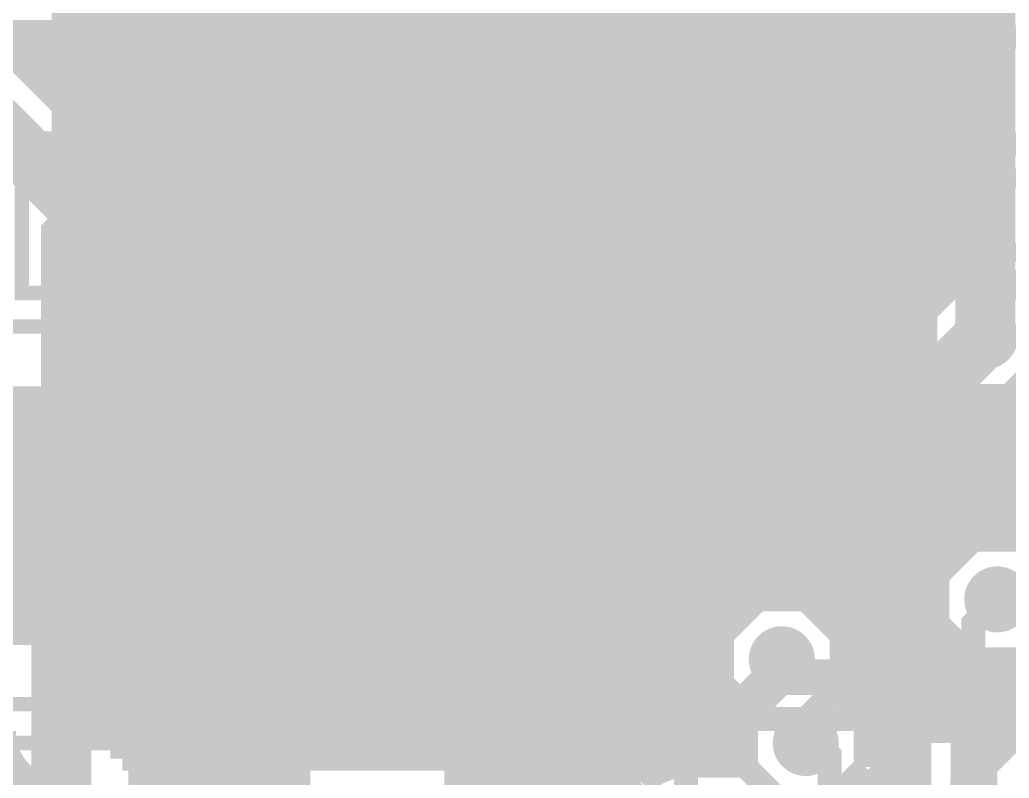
# Model space of a CAD drawing. Extents: x -5 to 208, y -5 to 206.
# Drawn here: x 56.3 to 66.8, y 148.34 to 156.39 of the extents above; entities that cross this region are included whole.
import ezdxf

# ---------------------------------------------------------------- set-up
doc = ezdxf.new("R2010")
doc.units = 0
doc.header["$MEASUREMENT"] = 0
doc.layers.get('0').update_dxf_attribs({"linetype": 'CONTINUOUS'})
for name, color, linetype in [('22-301-0_BOT', 7, 'CONTINUOUS'), ('22-301-0_DRD', 7, 'CONTINUOUS'), ('22-301-0_IN1', 1, 'CONTINUOUS'), ('22-301-0_IN2', 4, 'CONTINUOUS'), ('22-301-0_SMT', 5, 'CONTINUOUS'), ('22-301-0_SPT', 10, 'CONTINUOUS'), ('22-301-0_SST', 14, 'CONTINUOUS'), ('22-301-0_TOP', 9, 'CONTINUOUS'), ('THRUHOLE_TAP', 13, 'CONTINUOUS')]:
    doc.layers.add(name, color=color, linetype=linetype)

# ---------------------------------------------------------------- blocks, each defined once
blk = doc.blocks.new('ROUND_66')
at = {"const_width": 0.35052}
blk.add_lwpolyline([(-0.17526, 0, 1), (0.17526, 0, 1)], format="xyb", close=True, dxfattribs=at)
blk = doc.blocks.new('ROUND_68')
at = {"const_width": 0.35052}
blk.add_lwpolyline([(-0.17526, 0, 1), (0.17526, 0, 1)], format="xyb", close=True, dxfattribs=at)
blk = doc.blocks.new('RECTANGLE_5')
blk.add_solid([(0.4064, 0.4826), (0.4064, -0.4826), (-0.4064, 0.4826), (-0.4064, -0.4826)])
blk = doc.blocks.new('RECTANGLE_15')
blk.add_solid([(1.0795, 1.3716), (1.0795, -1.3716), (-1.0795, 1.3716), (-1.0795, -1.3716)])
blk = doc.blocks.new('RECTANGLE_50')
blk.add_solid([(0.65024, 0.44958), (0.65024, -0.44958), (-0.65024, 0.44958), (-0.65024, -0.44958)])
blk = doc.blocks.new('ROUND_73')
at = {"const_width": 0.10033}
blk.add_lwpolyline([(-0.050164, 0, 1), (0.050164, 0, 1)], format="xyb", close=True, dxfattribs=at)

msp = doc.modelspace()

# ---------------------------------------------------------------- linework, layer by layer
at = {"layer": '22-301-0_BOT'}
for points, const_width in [([(-2.54, 155.956), (49.276, 155.956), (49.53, 156.21), (72.517, 156.21), (73.66, 157.353), (75.692, 157.353)], 0.254), ([(66.294, 155.7528), (56.769, 155.7528)], 0.254), ([(56.769, 155.7528), (56.769, 150.7617)], 0.254), ([(66.294, 155.702), (56.769, 155.702)], 0.254), ([(56.9976, 155.7528), (56.9976, 150.7617)], 0.254), ([(57.2262, 155.7528), (57.2262, 150.7617)], 0.254), ([(57.4548, 155.7528), (57.4548, 150.7617)], 0.254), ([(57.6834, 155.7528), (57.6834, 150.7617)], 0.254), ([(57.912, 155.7528), (57.912, 150.7617)], 0.254), ([(58.1406, 155.7528), (58.1406, 150.7617)], 0.254), ([(58.3692, 155.7528), (58.3692, 150.7617)], 0.254), ([(58.5978, 155.7528), (58.5978, 150.7617)], 0.254), ([(58.8264, 155.7528), (58.8264, 150.7617)], 0.254), ([(59.055, 155.7528), (59.055, 150.7617)], 0.254), ([(59.2836, 155.7528), (59.2836, 150.7617)], 0.254), ([(59.5122, 155.7528), (59.5122, 150.7617)], 0.254), ([(59.7408, 155.7528), (59.7408, 150.7617)], 0.254), ([(59.9694, 155.7528), (59.9694, 150.7617)], 0.254), ([(60.198, 155.7528), (60.198, 150.7617)], 0.254), ([(60.4266, 155.7528), (60.4266, 150.7617)], 0.254), ([(60.6552, 155.7528), (60.6552, 150.7617)], 0.254), ([(60.8838, 155.7528), (60.8838, 150.7617)], 0.254), ([(61.1124, 155.7528), (61.1124, 150.7617)], 0.254), ([(61.341, 155.7528), (61.341, 150.7617)], 0.254), ([(61.5696, 155.7528), (61.5696, 150.7617)], 0.254), ([(61.7982, 155.7528), (61.7982, 150.7617)], 0.254), ([(62.0268, 155.7528), (62.0268, 150.7617)], 0.254), ([(62.2554, 155.7528), (62.2554, 150.7617)], 0.254), ([(62.484, 155.7528), (62.484, 150.7617)], 0.254), ([(62.7126, 155.7528), (62.7126, 150.7617)], 0.254), ([(62.9412, 155.7528), (62.9412, 150.7617)], 0.254), ([(63.1698, 155.7528), (63.1698, 150.7617)], 0.254), ([(63.3984, 155.7528), (63.3984, 150.7998)], 0.254), ([(63.627, 155.7528), (63.627, 151.0284)], 0.254), ([(63.8556, 155.7528), (63.8556, 151.257)], 0.254), ([(64.0842, 155.7528), (64.0842, 151.4856)], 0.254), ([(64.3128, 155.7528), (64.3128, 151.7142)], 0.254), ([(64.5414, 155.7528), (64.5414, 151.9428)], 0.254), ([(64.77, 155.7528), (64.77, 152.1714)], 0.254), ([(64.9986, 155.7528), (64.9986, 152.4)], 0.254), ([(65.2272, 155.7528), (65.2272, 152.6286)], 0.254), ([(65.4558, 155.7528), (65.4558, 152.8572)], 0.254), ([(65.6844, 155.7528), (65.6844, 153.0858)], 0.254), ([(65.913, 155.7528), (65.913, 153.3144)], 0.254), ([(66.1416, 155.7528), (66.1416, 153.57856)], 0.254), ([(66.294, 155.7528), (66.294, 153.66492)], 0.254), ([(66.294, 155.4734), (56.769, 155.4734)], 0.254), ([(66.294, 155.2448), (56.769, 155.2448)], 0.254), ([(66.294, 155.0162), (56.769, 155.0162)], 0.254), ([(66.294, 154.7876), (56.769, 154.7876)], 0.254), ([(66.294, 154.559), (56.769, 154.559)], 0.254), ([(66.294, 154.3304), (56.769, 154.3304)], 0.254), ([(66.294, 154.1018), (56.769, 154.1018)], 0.254), ([(66.294, 153.8732), (56.769, 153.8732)], 0.254), ([(66.24574, 153.6446), (56.769, 153.6446)], 0.254), ([(65.98412, 153.416), (56.769, 153.416)], 0.254), ([(65.94348, 153.34742), (63.35776, 150.7617)], 0.254), ([(66.548, 153.035), (63.627, 150.114), (0.635, 150.114)], 0.635), ([(65.78346, 153.1874), (56.769, 153.1874)], 0.254), ([(65.55486, 152.9588), (56.769, 152.9588)], 0.254), ([(65.32626, 152.7302), (56.769, 152.7302)], 0.254), ([(65.09766, 152.5016), (56.769, 152.5016)], 0.254), ([(64.86906, 152.273), (56.769, 152.273)], 0.254), ([(64.64046, 152.0444), (56.769, 152.0444)], 0.254), ([(64.41186, 151.8158), (56.769, 151.8158)], 0.254), ([(64.18326, 151.5872), (56.769, 151.5872)], 0.254), ([(63.95466, 151.3586), (56.769, 151.3586)], 0.254), ([(63.72606, 151.13), (56.769, 151.13)], 0.254), ([(63.49746, 150.9014), (56.769, 150.9014)], 0.254), ([(63.35776, 150.7617), (56.769, 150.7617)], 0.254), ([(66.675, 150.241), (66.421, 149.987), (66.421, 147.447), (66.675, 147.193), (66.675, 145.415), (65.659, 144.399), (65.659, 133.35), (67.31, 131.699)], 0.254), ([(63.246, 135.255), (63.373, 135.382), (63.373, 148.59), (64.389, 149.606)], 0.254), ([(64.643, 148.717), (64.77, 148.717), (64.897, 148.59), (64.897, 146.431), (64.516, 146.05), (64.516, 132.334), (65.024, 131.826)], 0.254), ([(56.30418, 148.4122), (14.17066, 148.4122)], 0.254), ([(56.3372, 148.37918), (56.3372, 107.0737)], 0.254), ([(56.5658, 148.24202), (56.5658, 107.0737)], 0.254)]:
    msp.add_lwpolyline(points, dxfattribs=dict(at, const_width=const_width))
at = {"layer": '22-301-0_BOT', "const_width": 0.254}
for points in [[(66.294, 153.66492, 0.1795201), (65.94461, 153.34683)], [(56.134, 148.844, 0.4142136), (56.769, 148.209)]]:
    msp.add_lwpolyline(points, format="xyb", dxfattribs=at)
at = {"layer": '22-301-0_DRD', "const_width": 0.254}
for points in [[(59.436, 154.94), (59.055, 154.559)], [(59.944, 154.94), (59.436, 154.94)], [(60.325, 154.559), (59.944, 154.94)], [(64.5414, 154.686), (64.1604, 154.305)], [(64.5414, 154.686), (64.1604, 154.305)], [(65.0494, 154.686), (64.5414, 154.686)], [(65.0494, 154.686), (64.5414, 154.686)], [(65.4304, 154.305), (65.0494, 154.686)], [(65.4304, 154.305), (65.0494, 154.686)], [(59.055, 154.559), (59.055, 154.051)], [(60.325, 154.051), (60.325, 154.559)], [(64.1604, 154.305), (64.1604, 153.797)], [(64.1604, 154.305), (64.1604, 153.797)], [(65.4304, 153.797), (65.4304, 154.305)], [(65.4304, 153.797), (65.4304, 154.305)], [(59.055, 154.051), (59.436, 153.67)], [(59.944, 153.67), (60.325, 154.051)], [(64.1604, 153.797), (64.5414, 153.416)], [(64.1604, 153.797), (64.5414, 153.416)], [(65.0494, 153.416), (65.4304, 153.797)], [(65.0494, 153.416), (65.4304, 153.797)], [(59.436, 153.67), (59.944, 153.67)], [(66.294, 153.67), (65.913, 153.289)], [(66.802, 153.67), (66.294, 153.67)], [(67.183, 153.289), (66.802, 153.67)], [(64.5414, 153.416), (65.0494, 153.416)], [(64.5414, 153.416), (65.0494, 153.416)], [(65.913, 153.289), (65.913, 152.781)], [(65.913, 152.781), (66.294, 152.4)], [(66.802, 152.4), (67.183, 152.781)], [(66.294, 152.4), (66.802, 152.4)], [(62.865, 151.765), (62.484, 151.384)], [(62.865, 151.765), (62.484, 151.384)], [(63.373, 151.765), (62.865, 151.765)], [(63.373, 151.765), (62.865, 151.765)], [(63.754, 151.384), (63.373, 151.765)], [(63.754, 151.384), (63.373, 151.765)], [(62.484, 151.384), (62.484, 150.876)], [(62.484, 151.384), (62.484, 150.876)], [(63.754, 150.876), (63.754, 151.384)], [(63.754, 150.876), (63.754, 151.384)], [(62.484, 150.876), (62.865, 150.495)], [(62.484, 150.876), (62.865, 150.495)], [(63.373, 150.495), (63.754, 150.876)], [(63.373, 150.495), (63.754, 150.876)], [(66.421, 150.876), (66.04, 150.495)], [(66.929, 150.876), (66.421, 150.876)], [(62.865, 150.495), (63.373, 150.495)], [(62.865, 150.495), (63.373, 150.495)], [(66.04, 150.495), (66.04, 149.987)], [(64.135, 150.241), (63.754, 149.86)], [(64.643, 150.241), (64.135, 150.241)], [(65.024, 149.86), (64.643, 150.241)], [(66.04, 149.987), (66.421, 149.606)], [(63.754, 149.86), (63.754, 149.352)], [(65.024, 149.352), (65.024, 149.86)], [(66.421, 149.606), (66.929, 149.606)], [(63.754, 149.352), (64.135, 148.971)], [(64.389, 149.352), (64.008, 148.971)], [(64.897, 149.352), (64.389, 149.352)], [(64.643, 148.971), (65.024, 149.352)], [(65.278, 148.971), (64.897, 149.352)], [(64.008, 148.971), (64.008, 148.463)], [(64.135, 148.971), (64.643, 148.971)], [(65.278, 148.463), (65.278, 148.971)], [(66.929, 148.844), (66.548, 148.463)], [(64.008, 148.463), (64.389, 148.082)], [(64.897, 148.082), (65.278, 148.463)], [(66.548, 148.463), (66.548, 147.955)]]:
    msp.add_lwpolyline(points, dxfattribs=at)
at = {"layer": '22-301-0_IN1', "const_width": 0.254}
for points in [[(56.9976, 203.835), (56.9976, 148.844)], [(57.2262, 203.835), (57.2262, 148.844)], [(57.4548, 203.835), (57.4548, 148.844)], [(57.6834, 203.835), (57.6834, 148.844)], [(57.912, 203.835), (57.912, 148.844)], [(58.1406, 203.835), (58.1406, 148.844)], [(58.3692, 203.835), (58.3692, 148.844)], [(58.5978, 203.835), (58.5978, 148.844)], [(58.8264, 203.835), (58.8264, 148.844)], [(59.055, 203.835), (59.055, 148.844)], [(59.2836, 203.835), (59.2836, 148.844)], [(59.5122, 203.835), (59.5122, 148.844)], [(59.7408, 203.835), (59.7408, 148.844)], [(59.9694, 203.835), (59.9694, 148.844)], [(60.198, 203.835), (60.198, 148.844)], [(60.4266, 203.835), (60.4266, 148.844)], [(60.6552, 203.835), (60.6552, 148.844)], [(60.8838, 203.835), (60.8838, 148.844)], [(61.1124, 203.835), (61.1124, 148.844)], [(61.341, 203.835), (61.341, 148.844)], [(61.5696, 203.835), (61.5696, 148.844)], [(61.7982, 203.835), (61.7982, 148.844)], [(62.0268, 203.835), (62.0268, 148.844)], [(62.2554, 203.835), (62.2554, 148.844)], [(62.484, 203.835), (62.484, 148.844)], [(62.7126, 203.835), (62.7126, 148.844)], [(62.9412, 203.835), (62.9412, 148.844)], [(63.1698, 203.835), (63.1698, 148.844)], [(64.77, 203.835), (64.77, 150.16988)], [(64.9986, 203.835), (64.9986, 149.90572)], [(65.2272, 203.835), (65.2272, 149.06498)], [(65.4558, 203.835), (65.4558, 148.844)], [(65.6844, 203.835), (65.6844, 148.844)], [(65.913, 203.835), (65.913, 153.2763)], [(66.1416, 203.835), (66.1416, 153.57856)], [(66.294, 203.835), (66.294, 153.66492)], [(63.3984, 171.78274), (63.3984, 148.844)], [(64.5414, 171.66336), (64.5414, 150.26894)], [(63.627, 171.52112), (63.627, 148.844)], [(64.3128, 171.47794), (64.3128, 150.28164)], [(63.8556, 171.42206), (63.8556, 150.02764)], [(64.0842, 171.40936), (64.0842, 150.21306)], [(56.769, 166.751), (56.769, 148.844)], [(66.294, 156.3878), (56.769, 156.3878)], [(66.294, 156.1592), (56.769, 156.1592)], [(66.294, 155.9306), (56.769, 155.9306)], [(66.294, 155.702), (56.769, 155.702)], [(66.294, 155.4734), (56.769, 155.4734)], [(66.294, 155.2448), (56.769, 155.2448)], [(66.294, 155.0162), (56.769, 155.0162)], [(66.294, 154.7876), (56.769, 154.7876)], [(66.294, 154.559), (56.769, 154.559)], [(66.294, 154.3304), (56.769, 154.3304)], [(66.294, 154.1018), (56.769, 154.1018)], [(66.294, 153.8732), (56.769, 153.8732)], [(66.24574, 153.6446), (56.769, 153.6446)], [(65.98412, 153.416), (56.769, 153.416)], [(65.88506, 153.1874), (56.769, 153.1874)], [(65.87236, 152.9588), (56.769, 152.9588)], [(65.913, 152.79116), (65.913, 148.844)], [(65.94094, 152.7302), (56.769, 152.7302)], [(66.12636, 152.5016), (56.769, 152.5016)], [(66.1416, 152.4889), (66.1416, 150.66264)], [(66.294, 152.40508), (66.294, 150.80488)], [(66.294, 152.273), (56.769, 152.273)], [(66.294, 152.0444), (56.769, 152.0444)], [(66.294, 151.8158), (56.769, 151.8158)], [(66.294, 151.5872), (56.769, 151.5872)], [(66.294, 151.3586), (56.769, 151.3586)], [(66.294, 151.13), (56.769, 151.13)], [(66.294, 150.9014), (56.769, 150.9014)], [(66.14922, 150.6728), (56.769, 150.6728)], [(66.02476, 150.4442), (56.769, 150.4442)], [(64.08674, 150.2156), (56.769, 150.2156)], [(65.99428, 150.2156), (64.68872, 150.2156)], [(63.82512, 149.987), (56.769, 149.987)], [(66.04508, 149.987), (64.95288, 149.987)], [(66.1416, 149.81936), (66.1416, 148.844)], [(63.72606, 149.7584), (56.769, 149.7584)], [(66.19494, 149.7584), (65.05194, 149.7584)], [(66.294, 149.67712), (66.294, 148.844)], [(63.71336, 149.5298), (56.769, 149.5298)], [(66.294, 149.5298), (65.06464, 149.5298)], [(63.78194, 149.3012), (56.769, 149.3012)], [(66.294, 149.3012), (64.99606, 149.3012)], [(63.8556, 149.18436), (63.8556, 148.844)], [(63.96736, 149.0726), (56.769, 149.0726)], [(66.294, 149.0726), (65.22212, 149.0726)], [(63.97498, 148.844), (56.769, 148.844)], [(66.294, 148.844), (65.31102, 148.844)]]:
    msp.add_lwpolyline(points, dxfattribs=at)
for points in [[(66.294, 153.66492, 0.3059202), (65.86982, 153.035)], [(65.86728, 153.035, 0.3059201), (66.294, 152.40508)], [(66.294, 150.80488, 0.2491151), (65.99447, 150.241)], [(64.389, 150.28672, 0.4142136), (63.70828, 149.606)], [(65.06972, 149.606, 0.4142136), (64.389, 150.28672)], [(65.99428, 150.241, 0.2491147), (66.29389, 149.67696)], [(63.70828, 149.606, 0.262078), (64.03579, 149.02409)], [(64.99606, 149.29866, 0.1177031), (65.06943, 149.606)], [(65.31102, 148.844, 0.2124588), (64.99583, 149.29828)], [(64.03594, 149.02434, 0.0703118), (63.97454, 148.84408)]]:
    msp.add_lwpolyline(points, format="xyb", dxfattribs=at)
at = {"layer": '22-301-0_IN2', "const_width": 0.254}
for points in [[(56.9976, 178.8668), (56.9976, 155.5242)], [(57.2262, 178.8668), (57.2262, 155.5242)], [(57.4548, 178.8668), (57.4548, 155.5242)], [(57.6834, 178.8668), (57.6834, 155.5242)], [(57.912, 178.8668), (57.912, 155.5242)], [(58.1406, 178.8668), (58.1406, 155.5242)], [(58.3692, 178.8668), (58.3692, 155.5242)], [(58.5978, 178.8668), (58.5978, 155.5242)], [(58.8264, 178.8668), (58.8264, 155.5242)], [(59.055, 178.8668), (59.055, 155.5242)], [(59.2836, 178.8668), (59.2836, 155.5242)], [(59.5122, 178.8668), (59.5122, 155.5242)], [(59.7408, 178.8668), (59.7408, 155.5242)], [(59.9694, 178.8668), (59.9694, 155.5242)], [(60.198, 178.8668), (60.198, 155.5242)], [(60.4266, 178.8668), (60.4266, 155.5242)], [(60.6552, 178.8668), (60.6552, 155.5242)], [(60.8838, 178.8668), (60.8838, 155.5242)], [(61.1124, 178.8668), (61.1124, 155.5242)], [(61.341, 178.8668), (61.341, 155.5242)], [(61.5696, 178.8668), (61.5696, 155.5242)], [(61.7982, 178.8668), (61.7982, 155.5242)], [(62.0268, 178.8668), (62.0268, 155.5242)], [(62.2554, 178.8668), (62.2554, 155.5242)], [(62.484, 178.8668), (62.484, 155.5242)], [(62.7126, 178.8668), (62.7126, 155.5242)], [(62.9412, 178.8668), (62.9412, 155.5242)], [(63.1698, 178.8668), (63.1698, 155.5242)], [(64.77, 178.8668), (64.77, 155.5242)], [(64.9986, 178.8668), (64.9986, 155.5242)], [(65.2272, 178.8668), (65.2272, 155.5242)], [(65.4558, 178.8668), (65.4558, 155.5242)], [(65.6844, 178.8668), (65.6844, 155.5242)], [(65.913, 178.8668), (65.913, 155.5242)], [(66.1416, 178.8668), (66.1416, 155.5242)], [(66.294, 178.8668), (66.294, 155.5242)], [(63.3984, 171.78274), (63.3984, 155.5242)], [(64.5414, 171.66336), (64.5414, 155.5242)], [(63.627, 171.52112), (63.627, 155.5242)], [(64.3128, 171.47794), (64.3128, 155.5242)], [(63.8556, 171.42206), (63.8556, 155.5242)], [(64.0842, 171.40936), (64.0842, 155.5242)], [(56.769, 166.751), (56.769, 155.5242)], [(66.294, 156.3878), (56.769, 156.3878)], [(66.294, 156.1592), (56.769, 156.1592)], [(66.294, 155.9306), (56.769, 155.9306)], [(66.294, 155.702), (56.769, 155.702)], [(66.294, 155.5242), (56.769, 155.5242)], [(33.147, 155.067), (67.183, 155.067), (69.469, 152.781), (73.533, 152.781), (73.914, 153.162), (74.041, 153.162)], [(66.294, 154.6098), (56.769, 154.6098)], [(56.769, 154.6098), (56.769, 148.844)], [(66.294, 154.559), (56.769, 154.559)], [(56.9976, 154.6098), (56.9976, 148.844)], [(57.2262, 154.6098), (57.2262, 148.844)], [(57.4548, 154.6098), (57.4548, 148.844)], [(57.6834, 154.6098), (57.6834, 148.844)], [(57.912, 154.6098), (57.912, 148.844)], [(58.1406, 154.6098), (58.1406, 148.844)], [(58.3692, 154.6098), (58.3692, 148.844)], [(58.5978, 154.6098), (58.5978, 148.844)], [(58.8264, 154.6098), (58.8264, 148.844)], [(59.055, 154.6098), (59.055, 148.844)], [(59.2836, 154.6098), (59.2836, 148.844)], [(59.5122, 154.6098), (59.5122, 148.844)], [(59.7408, 154.6098), (59.7408, 148.844)], [(59.9694, 154.6098), (59.9694, 148.844)], [(60.198, 154.6098), (60.198, 148.844)], [(60.4266, 154.6098), (60.4266, 148.844)], [(60.6552, 154.6098), (60.6552, 148.844)], [(60.8838, 154.6098), (60.8838, 148.844)], [(61.1124, 154.6098), (61.1124, 148.844)], [(61.341, 154.6098), (61.341, 148.844)], [(61.5696, 154.6098), (61.5696, 148.844)], [(61.7982, 154.6098), (61.7982, 148.844)], [(62.0268, 154.6098), (62.0268, 148.844)], [(62.2554, 154.6098), (62.2554, 148.844)], [(62.484, 154.6098), (62.484, 148.844)], [(62.7126, 154.6098), (62.7126, 148.844)], [(62.9412, 154.6098), (62.9412, 148.844)], [(63.1698, 154.6098), (63.1698, 148.844)], [(63.3984, 154.6098), (63.3984, 148.844)], [(63.627, 154.6098), (63.627, 148.844)], [(63.8556, 154.6098), (63.8556, 150.02764)], [(64.0842, 154.6098), (64.0842, 150.21306)], [(64.3128, 154.6098), (64.3128, 150.28164)], [(64.5414, 154.6098), (64.5414, 150.26894)], [(64.77, 154.6098), (64.77, 150.16988)], [(64.9986, 154.6098), (64.9986, 149.9362)], [(65.2272, 154.6098), (65.2272, 149.9362)], [(65.4558, 154.6098), (65.4558, 149.9362)], [(65.6844, 154.6098), (65.6844, 149.9362)], [(65.913, 154.6098), (65.913, 153.2763)], [(66.1416, 154.6098), (66.1416, 153.57856)], [(66.294, 154.6098), (66.294, 153.66492)], [(66.294, 154.3304), (56.769, 154.3304)], [(66.294, 154.1018), (56.769, 154.1018)], [(66.294, 153.8732), (56.769, 153.8732)], [(66.24574, 153.6446), (56.769, 153.6446)], [(65.98412, 153.416), (56.769, 153.416)], [(65.88506, 153.1874), (56.769, 153.1874)], [(65.87236, 152.9588), (56.769, 152.9588)], [(65.913, 152.79116), (65.913, 149.9362)], [(65.94094, 152.7302), (56.769, 152.7302)], [(66.12636, 152.5016), (56.769, 152.5016)], [(66.1416, 152.4889), (66.1416, 150.66264)], [(66.294, 152.40508), (66.294, 150.80488)], [(66.294, 152.273), (56.769, 152.273)], [(66.294, 152.0444), (56.769, 152.0444)], [(110.617, 152.019), (110.363, 151.765), (98.679, 151.765), (96.901, 149.987), (92.837, 149.987), (92.583, 150.241), (66.675, 150.241)], [(66.294, 151.8158), (56.769, 151.8158)], [(66.294, 151.5872), (56.769, 151.5872)], [(66.294, 151.3586), (56.769, 151.3586)], [(66.294, 151.13), (56.769, 151.13)], [(66.294, 150.9014), (56.769, 150.9014)], [(66.14922, 150.6728), (56.769, 150.6728)], [(66.02476, 150.4442), (56.769, 150.4442)], [(118.237, 149.733), (117.729, 150.241), (98.425, 150.241), (96.901, 148.717), (91.313, 148.717), (91.059, 148.971), (64.897, 148.971), (64.643, 148.717)], [(64.08674, 150.2156), (56.769, 150.2156)], [(65.99428, 150.2156), (64.68872, 150.2156)], [(63.82512, 149.987), (56.769, 149.987)], [(66.04508, 149.987), (64.95288, 149.987)], [(66.06794, 149.9362), (64.98336, 149.9362)], [(63.72606, 149.7584), (56.769, 149.7584)], [(64.389, 149.606), (64.516, 149.479), (92.075, 149.479)], [(63.71336, 149.5298), (56.769, 149.5298)], [(63.78194, 149.3012), (56.769, 149.3012)], [(63.8556, 149.18436), (63.8556, 148.844)], [(63.96736, 149.0726), (56.769, 149.0726)], [(63.97498, 148.844), (56.769, 148.844)]]:
    msp.add_lwpolyline(points, dxfattribs=at)
for points in [[(66.294, 153.66492, 0.3059202), (65.86982, 153.035)], [(65.86728, 153.035, 0.3059201), (66.294, 152.40508)], [(66.294, 150.80488, 0.2491151), (65.99447, 150.241)], [(64.389, 150.28672, 0.4142136), (63.70828, 149.606)], [(64.98336, 149.9362, 0.2723761), (64.389, 150.28672)], [(65.99428, 150.241, 0.1168577), (66.06665, 149.93555)], [(63.70828, 149.606, 0.262078), (64.03579, 149.02409)], [(64.03594, 149.02434, 0.0703118), (63.97454, 148.84408)]]:
    msp.add_lwpolyline(points, format="xyb", dxfattribs=at)
at = {"layer": '22-301-0_SST'}
for points, const_width in [([(60.452, 158.877), (60.452, 156.083), (55.118, 156.083), (55.118, 158.877), (60.452, 158.877)], 0.1524), ([(69.596, 154.7114), (65.786, 154.7114), (65.786, 157.734), (70.1294, 157.734), (70.1294, 155.2448), (69.596, 154.7114)], 0.20066), ([(61.79312, 156.19984), (61.62294, 156.25826), (61.62294, 156.61386), (61.79312, 156.67482), (62.46876, 156.67482), (62.63894, 156.61386), (62.63894, 156.25826), (62.46876, 156.19984)], 0.1524), ([(61.96076, 155.36164), (61.96076, 155.83662), (62.63894, 155.59786), (62.63894, 155.48102), (61.62294, 155.48102)], 0.1524), ([(59.2455, 155.1305), (56.3245, 155.1305), (56.3245, 153.4922), (59.2455, 153.4922), (59.2455, 155.1305)], 0.1524), ([(61.62294, 154.82062), (61.79312, 154.93746), (61.96076, 154.99842), (62.30112, 154.99842), (62.46876, 154.93746), (62.63894, 154.82062), (62.63894, 154.70124), (62.46876, 154.58186), (62.30112, 154.52344), (61.96076, 154.52344), (61.79312, 154.58186), (61.62294, 154.70124), (61.62294, 154.82062)], 0.1524), ([(69.596, 150.9014), (65.786, 150.9014), (65.786, 153.924), (70.1294, 153.924), (70.1294, 151.4348), (69.596, 150.9014)], 0.20066), ([(56.86044, 149.13356), (61.214, 149.13102), (62.8523, 149.13102), (62.8523, 153.12898), (55.7276, 153.1366), (55.2704, 152.6794), (55.2704, 149.479), (55.7022, 149.1234), (56.86044, 149.13356)], 0.1524), ([(58.2422, 149.1742), (58.2422, 153.1112)], 0.1524), ([(61.087, 148.717), (61.087, 145.923), (55.753, 145.923), (55.753, 148.717), (61.087, 148.717)], 0.1524)]:
    msp.add_lwpolyline(points, dxfattribs=dict(at, const_width=const_width))
at = {"layer": '22-301-0_TOP'}
for points, const_width in [([(37.465, 191.42456), (37.465, 190.246), (40.259, 187.452), (50.292, 187.452), (50.927, 186.817), (50.927, 178.689), (53.467, 176.149), (53.467, 157.861), (57.023, 154.305), (57.0738, 154.305)], 0.635), ([(65.3288, 163.195), (65.3288, 162.179), (66.04, 162.179), (66.548, 161.671), (66.548, 153.035)], 0.635), ([(65.9003, 159.766), (65.9003, 153.24074)], 0.254), ([(56.9468, 158.4833), (56.9468, 156.2481)], 0.254), ([(57.0484, 158.4833), (57.0484, 155.194)], 0.254), ([(57.277, 158.4833), (57.277, 155.1178)], 0.254), ([(57.5056, 158.4833), (57.5056, 155.1178)], 0.254), ([(57.7342, 158.4833), (57.7342, 155.1178)], 0.254), ([(57.9628, 158.4833), (57.9628, 155.1178)], 0.254), ([(58.1914, 158.4833), (58.1914, 155.1178)], 0.254), ([(58.42, 158.4833), (58.42, 155.1178)], 0.254), ([(58.6232, 158.4833), (58.6232, 156.2481)], 0.254), ([(64.7954, 155.575), (60.96, 155.575), (59.4614, 157.0736), (59.4614, 157.48)], 0.635), ([(65.77584, 157.62478), (65.77584, 156.35478)], 0.254), ([(58.6232, 156.4894), (56.9468, 156.4894)], 0.254), ([(65.9003, 156.4894), (65.77584, 156.4894)], 0.254), ([(65.77584, 156.35478), (65.77584, 156.06522)], 0.254), ([(59.35726, 156.2608), (55.9816, 156.2608)], 0.254), ([(56.9468, 156.2481), (55.9943, 156.2481)], 0.254), ([(55.9943, 156.2481), (57.1246, 155.1178)], 0.254), ([(56.3626, 156.2481), (56.3626, 155.8798)], 0.254), ([(56.5912, 156.2481), (56.5912, 155.6512)], 0.254), ([(56.8198, 156.2481), (56.8198, 155.4226)], 0.254), ([(59.36996, 156.2481), (58.6232, 156.2481)], 0.254), ([(58.6486, 156.2481), (58.6486, 155.1178)], 0.254), ([(58.8772, 156.2481), (58.8772, 155.1178)], 0.254), ([(59.1058, 156.2481), (59.1058, 155.1178)], 0.254), ([(59.3344, 156.2481), (59.3344, 154.9527)], 0.254), ([(59.36996, 156.2481), (60.49518, 155.12288)], 0.254), ([(65.9003, 156.2608), (65.77584, 156.2608)], 0.254), ([(59.58586, 156.0322), (56.2102, 156.0322)], 0.254), ([(59.563, 156.05506), (59.563, 154.97302)], 0.254), ([(65.77584, 156.06522), (65.77584, 154.79522)], 0.254), ([(65.9003, 156.0322), (65.77584, 156.0322)], 0.254), ([(59.81446, 155.8036), (56.4388, 155.8036)], 0.254), ([(59.7916, 155.82646), (59.7916, 154.97556)], 0.254), ([(65.9003, 155.8036), (65.77584, 155.8036)], 0.254), ([(60.04306, 155.575), (56.6674, 155.575)], 0.254), ([(60.0202, 155.59786), (60.0202, 154.89936)], 0.254), ([(65.9003, 155.575), (65.77584, 155.575)], 0.254), ([(60.2488, 155.36926), (60.2488, 154.69108)], 0.254), ([(60.27166, 155.3464), (56.896, 155.3464)], 0.254), ([(65.9003, 155.3464), (65.77584, 155.3464)], 0.254), ([(60.50026, 155.1178), (57.1246, 155.1178)], 0.254), ([(57.7596, 155.1178), (57.1246, 155.1178)], 0.254), ([(59.2328, 155.1178), (57.8104, 155.1178)], 0.254), ([(59.2328, 155.1178), (59.2328, 154.9527)], 0.254), ([(60.4774, 155.14066), (60.4774, 152.8318)], 0.254), ([(65.9003, 155.1178), (65.77584, 155.1178)], 0.254), ([(59.48172, 154.9527), (59.2328, 154.9527)], 0.254), ([(60.706, 154.9781), (60.706, 152.8318)], 0.254), ([(63.81496, 154.8892), (60.03798, 154.8892)], 0.254), ([(60.9346, 154.9273), (60.9346, 152.8318)], 0.254), ([(63.81496, 154.9273), (60.96, 154.9273)], 0.254), ([(61.1632, 154.9273), (61.1632, 152.8318)], 0.254), ([(61.3918, 154.9273), (61.3918, 152.8318)], 0.254), ([(61.6204, 154.9273), (61.6204, 152.8318)], 0.254), ([(61.849, 154.9273), (61.849, 152.8318)], 0.254), ([(62.0776, 154.9273), (62.0776, 152.8318)], 0.254), ([(62.3062, 154.9273), (62.3062, 152.8318)], 0.254), ([(62.5348, 154.9273), (62.5348, 152.8318)], 0.254), ([(62.7634, 154.9273), (62.7634, 151.7777)], 0.254), ([(62.992, 154.9273), (62.992, 151.79802)], 0.254), ([(63.2206, 154.9273), (63.2206, 151.80056)], 0.254), ([(63.4492, 154.9273), (63.4492, 151.72436)], 0.254), ([(63.6778, 154.9273), (63.6778, 151.51608)], 0.254), ([(63.81496, 154.9273), (63.81496, 154.79522)], 0.254), ([(65.9003, 154.8892), (65.77584, 154.8892)], 0.254), ([(65.77584, 154.79522), (63.81496, 154.79522)], 0.254), ([(63.9064, 154.79522), (63.9064, 153.81478)], 0.254), ([(64.135, 154.79522), (64.135, 154.21102)], 0.254), ([(64.3636, 154.79522), (64.3636, 154.57678)], 0.254), ([(64.5922, 154.79522), (64.5922, 154.6987)], 0.254), ([(64.8208, 154.79522), (64.8208, 154.72918)], 0.254), ([(65.0494, 154.79522), (65.0494, 154.68092)], 0.254), ([(65.278, 154.79522), (65.278, 154.52852)], 0.254), ([(65.5066, 154.79522), (65.5066, 153.81478)], 0.254), ([(65.7352, 154.79522), (65.7352, 153.81478)], 0.254), ([(64.49314, 154.6606), (60.26912, 154.6606)], 0.254), ([(65.9003, 154.6606), (65.09512, 154.6606)], 0.254), ([(57.0738, 154.305), (56.8452, 154.0764), (56.8452, 151.13)], 0.635), ([(58.4962, 154.305), (59.69, 154.305)], 0.635), ([(64.23152, 154.432), (60.35802, 154.432)], 0.254), ([(65.9003, 154.432), (65.35928, 154.432)], 0.254), ([(64.7954, 153.035), (64.7954, 154.051)], 0.635), ([(64.7954, 154.051), (64.7954, 153.035)], 0.635), ([(64.13246, 154.2034), (60.36056, 154.2034)], 0.254), ([(65.9003, 154.2034), (65.45834, 154.2034)], 0.254), ([(60.2488, 153.91638), (60.2488, 152.8318)], 0.254), ([(64.11976, 153.9748), (60.28436, 153.9748)], 0.254), ([(65.9003, 153.9748), (65.47104, 153.9748)], 0.254), ([(63.81496, 153.81478), (63.81496, 152.54478)], 0.254), ([(64.1477, 153.81478), (63.81496, 153.81478)], 0.254), ([(64.135, 153.88844), (64.135, 153.81478)], 0.254), ([(64.1477, 153.84272), (64.1477, 153.81478)], 0.254), ([(64.1477, 153.84272), (64.1477, 153.81478)], 0.254), ([(65.4431, 153.84272), (65.4431, 153.81478)], 0.254), ([(65.4431, 153.84272), (65.4431, 153.81478)], 0.254), ([(65.77584, 153.81478), (65.4431, 153.81478)], 0.254), ([(65.77584, 153.81478), (65.77584, 152.54478)], 0.254), ([(60.0202, 153.71064), (60.0202, 152.8318)], 0.254), ([(63.81496, 153.7462), (60.07608, 153.7462)], 0.254), ([(65.9003, 153.7462), (65.77584, 153.7462)], 0.254), ([(59.2328, 153.6573), (59.2328, 153.4922)], 0.254), ([(59.48172, 153.6573), (59.2328, 153.6573)], 0.254), ([(59.3344, 153.6573), (59.3344, 148.5519)], 0.254), ([(59.563, 153.63698), (59.563, 148.5519)], 0.254), ([(59.7916, 153.6319), (59.7916, 148.5519)], 0.254), ([(57.4929, 153.4922), (57.4929, 152.8318)], 0.254), ([(57.7596, 153.4922), (57.4929, 153.4922)], 0.254), ([(57.5056, 153.4922), (57.5056, 152.8318)], 0.254), ([(57.7342, 153.4922), (57.7342, 152.8318)], 0.254), ([(57.8104, 153.4922), (57.7596, 153.4922)], 0.254), ([(59.2328, 153.4922), (57.8104, 153.4922)], 0.254), ([(57.9628, 153.4922), (57.9628, 152.8318)], 0.254), ([(58.1914, 153.4922), (58.1914, 152.8318)], 0.254), ([(58.42, 153.4922), (58.42, 146.5072)], 0.254), ([(58.6486, 153.4922), (58.6486, 146.5072)], 0.254), ([(58.8772, 153.4922), (58.8772, 146.5072)], 0.254), ([(59.1058, 153.4922), (59.1058, 146.5072)], 0.254), ([(63.81496, 153.5176), (59.2328, 153.5176)], 0.254), ([(65.9003, 153.5176), (65.77584, 153.5176)], 0.254), ([(63.81496, 153.289), (57.4929, 153.289)], 0.254), ([(65.9003, 153.289), (65.77584, 153.289)], 0.254), ([(63.81496, 153.0604), (57.4929, 153.0604)], 0.254), ([(65.86728, 153.0604), (65.77584, 153.0604)], 0.254), ([(63.81496, 152.8318), (57.4929, 152.8318)], 0.254), ([(58.2549, 152.8318), (57.4929, 152.8318)], 0.254), ([(58.2549, 152.8318), (58.2549, 149.4282)], 0.254), ([(62.6745, 152.8318), (59.8551, 152.8318), (59.8551, 149.4282)], 0.254), ([(62.6745, 152.8318), (62.6745, 151.7777)], 0.254), ([(65.89776, 152.8318), (65.77584, 152.8318)], 0.254), ([(65.9638, 152.68702), (65.9638, 150.8506)], 0.254), ([(59.8551, 152.6032), (58.2549, 152.6032)], 0.254), ([(63.81496, 152.6032), (62.6745, 152.6032)], 0.254), ([(63.81496, 152.54478), (63.81496, 152.25522)], 0.254), ([(66.02222, 152.6032), (65.77584, 152.6032)], 0.254), ([(65.77584, 152.54478), (65.77584, 152.25522)], 0.254), ([(66.1924, 152.45588), (66.1924, 150.71852)], 0.254), ([(66.8782, 152.44064), (66.8782, 150.8887)], 0.254), ([(59.8551, 152.3746), (58.2549, 152.3746)], 0.254), ([(63.81496, 152.3746), (62.6745, 152.3746)], 0.254), ([(66.38544, 152.3746), (65.77584, 152.3746)], 0.254), ([(66.421, 152.36698), (66.421, 150.87092)], 0.254), ([(66.6496, 152.3619), (66.6496, 150.91918)], 0.254), ([(68.2879, 152.3746), (66.70802, 152.3746)], 0.254), ([(63.81496, 152.25522), (63.81496, 150.98522)], 0.254), ([(65.77584, 152.25522), (65.77584, 151.0411)], 0.254), ([(59.8551, 152.146), (58.2549, 152.146)], 0.254), ([(63.81496, 152.146), (62.6745, 152.146)], 0.254), ([(68.29298, 152.146), (65.77584, 152.146)], 0.254), ([(59.8551, 151.9174), (58.2549, 151.9174)], 0.254), ([(64.7954, 151.765), (64.7954, 151.003), (65.0494, 150.749), (65.151, 150.749), (65.659, 150.241), (65.659, 148.336), (65.151, 147.828), (63.373, 147.828), (62.992, 147.447), (62.992, 147.32), (60.0964, 147.32)], 0.635), ([(63.81496, 151.9174), (62.6745, 151.9174)], 0.254), ([(68.38188, 151.9174), (65.77584, 151.9174)], 0.254), ([(62.91072, 151.7777), (62.6745, 151.7777)], 0.254), ([(62.91072, 151.7777), (62.6745, 151.7777)], 0.254), ([(59.8551, 151.6888), (58.2549, 151.6888)], 0.254), ([(63.81496, 151.6888), (63.50508, 151.6888)], 0.254), ([(68.61302, 151.6888), (65.77584, 151.6888)], 0.254), ([(59.8551, 151.4602), (58.2549, 151.4602)], 0.254), ([(63.81496, 151.4602), (63.71336, 151.4602)], 0.254), ([(69.2785, 151.4602), (65.77584, 151.4602)], 0.254), ([(56.8452, 151.13), (56.7436, 151.0284), (56.7436, 147.32)], 0.635), ([(61.2648, 151.13), (63.119, 151.13)], 0.635), ([(63.119, 151.13), (61.2648, 151.13)], 0.635), ([(59.8551, 151.2316), (58.2549, 151.2316)], 0.254), ([(63.81496, 151.2316), (63.78956, 151.2316)], 0.254), ([(69.4817, 151.2316), (65.77584, 151.2316)], 0.254), ([(59.8551, 151.003), (58.2549, 151.003)], 0.254), ([(63.81496, 151.003), (63.78702, 151.003)], 0.254), ([(64.1477, 150.98522), (63.81496, 150.98522)], 0.254), ([(63.9064, 150.98522), (63.9064, 150.08352)], 0.254), ([(64.135, 150.98522), (64.135, 150.23592)], 0.254), ([(65.77584, 151.0411), (66.10858, 150.70582)], 0.254), ([(70.1167, 151.003), (65.8114, 151.003)], 0.254), ([(59.8551, 150.7744), (58.2549, 150.7744)], 0.254), ([(64.18834, 150.7744), (63.69812, 150.7744)], 0.254), ([(66.25336, 150.7744), (66.04, 150.7744)], 0.254), ([(63.6778, 150.74138), (63.6778, 148.4757)], 0.254), ([(66.14668, 150.66772), (66.11721, 150.69921)], 0.254), ([(66.14668, 150.66772), (66.11721, 150.69921)], 0.254), ([(59.8551, 150.5458), (58.2549, 150.5458)], 0.254), ([(63.4492, 150.53564), (63.4492, 148.4757)], 0.254), ([(64.33566, 150.5458), (63.46698, 150.5458)], 0.254), ([(64.34328, 150.53818), (64.58458, 150.29688)], 0.254), ([(62.91072, 150.4823), (62.6745, 150.4823)], 0.254), ([(62.6745, 150.4823), (62.6745, 149.4282)], 0.254), ([(62.91072, 150.4823), (62.6745, 150.4823)], 0.254), ([(62.7634, 150.4823), (62.7634, 148.1328)], 0.254), ([(62.992, 150.46198), (62.992, 148.35124)], 0.254), ([(63.2206, 150.4569), (63.2206, 148.45792)], 0.254), ([(64.3636, 150.51786), (64.3636, 150.28418)], 0.254), ([(59.8551, 150.3172), (58.2549, 150.3172)], 0.254), ([(64.56426, 150.3172), (62.6745, 150.3172)], 0.254), ([(64.5922, 150.28926), (64.5922, 150.2537)], 0.254), ([(64.85128, 150.13178), (65.0113, 149.97176)], 0.254), ([(59.8551, 150.0886), (58.2549, 150.0886)], 0.254), ([(63.90894, 150.0886), (62.6745, 150.0886)], 0.254), ([(64.89446, 150.0886), (64.86652, 150.0886)], 0.254), ([(65.0113, 149.97176), (65.0113, 149.88032)], 0.254), ([(59.8551, 149.86), (58.2549, 149.86)], 0.254), ([(63.75908, 149.86), (62.6745, 149.86)], 0.254), ([(59.8551, 149.6314), (58.2549, 149.6314)], 0.254), ([(63.70828, 149.6314), (62.6745, 149.6314)], 0.254), ([(66.3067, 149.6695), (66.3067, 148.336)], 0.254), ([(66.37274, 149.6314), (66.3067, 149.6314)], 0.254), ([(66.421, 149.61108), (66.421, 146.12112)], 0.254), ([(66.8782, 149.59076), (66.8782, 148.81606)], 0.254), ([(66.6496, 149.56028), (66.6496, 148.63064)], 0.254), ([(57.3913, 149.4282), (57.3913, 148.5519)], 0.254), ([(58.2549, 149.4282), (57.3913, 149.4282)], 0.254), ([(63.73876, 149.4028), (57.3913, 149.4028)], 0.254), ([(57.5056, 149.4282), (57.5056, 148.5519)], 0.254), ([(57.7342, 149.4282), (57.7342, 146.5072)], 0.254), ([(57.9628, 149.4282), (57.9628, 146.5072)], 0.254), ([(58.1914, 149.4282), (58.1914, 146.5072)], 0.254), ([(62.6745, 149.4282), (59.8551, 149.4282)], 0.254), ([(60.0202, 149.4282), (60.0202, 148.5519)], 0.254), ([(60.2488, 149.4282), (60.2488, 148.5519)], 0.254), ([(60.4774, 149.4282), (60.4774, 148.5519)], 0.254), ([(60.706, 149.4282), (60.706, 148.5519)], 0.254), ([(60.9346, 149.4282), (60.9346, 147.9677)], 0.254), ([(61.1632, 149.4282), (61.1632, 147.9677)], 0.254), ([(61.3918, 149.4282), (61.3918, 147.9677)], 0.254), ([(61.6204, 149.4282), (61.6204, 147.9677)], 0.254), ([(61.849, 149.4282), (61.849, 147.9677)], 0.254), ([(62.0776, 149.4282), (62.0776, 147.9677)], 0.254), ([(62.3062, 149.4282), (62.3062, 147.9677)], 0.254), ([(62.5348, 149.4282), (62.5348, 147.9677)], 0.254), ([(72.0598, 149.4028), (66.3067, 149.4028)], 0.254), ([(63.86322, 149.1742), (57.3913, 149.1742)], 0.254), ([(72.0598, 149.1742), (66.3067, 149.1742)], 0.254), ([(63.9064, 149.12594), (63.9064, 148.4757)], 0.254), ([(64.00292, 148.9456), (57.3913, 148.9456)], 0.254), ([(72.0598, 148.9456), (66.3067, 148.9456)], 0.254), ([(63.96228, 148.717), (57.3913, 148.717)], 0.254), ([(66.73088, 148.717), (66.3067, 148.717)], 0.254), ([(57.5818, 148.5519), (57.3913, 148.5519)], 0.254), ([(57.5818, 148.5519), (57.5818, 146.5072)], 0.254), ([(60.9346, 148.5519), (59.2582, 148.5519)], 0.254), ([(59.2582, 148.5519), (59.2582, 146.5072)], 0.254), ([(60.9346, 148.5519), (60.9346, 147.9677)], 0.254), ([(59.2582, 148.4884), (57.5818, 148.4884)], 0.254), ([(64.00292, 148.4884), (60.9346, 148.4884)], 0.254), ([(64.008, 148.4757), (63.373, 148.4757)], 0.254), ([(66.56324, 148.4884), (66.3067, 148.4884)], 0.254), ([(59.2582, 148.2598), (57.5818, 148.2598)], 0.254), ([(62.88786, 148.2598), (60.9346, 148.2598)], 0.254), ([(62.90818, 148.27758), (62.59576, 147.9677)], 0.254), ([(66.50482, 148.2598), (66.30162, 148.2598)], 0.254)]:
    msp.add_lwpolyline(points, dxfattribs=dict(at, const_width=const_width))
at = {"layer": '22-301-0_TOP', "const_width": 0.254}
for points in [[(60.5028, 155.1178, 0.1989124), (60.96, 154.92842)], [(59.69, 154.98572, 0.077939), (59.48161, 154.95304)], [(60.37072, 154.305, 0.4142136), (59.69, 154.98572)], [(64.7954, 154.73172, 0.4142136), (64.11468, 154.051)], [(64.7954, 154.73172, 0.4142136), (64.11468, 154.051)], [(65.47612, 154.051, 0.4142136), (64.7954, 154.73172)], [(65.47612, 154.051, 0.4142136), (64.7954, 154.73172)], [(59.69, 153.62428, 0.4142136), (60.37072, 154.305)], [(64.11468, 154.051, 0.0779388), (64.14736, 153.84261)], [(64.11468, 154.051, 0.0779388), (64.14736, 153.84261)], [(65.4431, 153.84272, 0.0779385), (65.47576, 154.051)], [(65.4431, 153.84272, 0.0779385), (65.47576, 154.051)], [(59.48172, 153.6573, 0.0779385), (59.69, 153.62464)], [(65.9003, 153.24074, 0.0770437), (65.86841, 153.035)], [(65.86728, 153.035, 0.4142136), (66.548, 152.35428)], [(66.548, 152.35428, 0.4142136), (67.22872, 153.035)], [(63.119, 151.81072, 0.077939), (62.91061, 151.77804)], [(63.119, 151.81072, 0.077939), (62.91061, 151.77804)], [(63.79972, 151.13, 0.4142136), (63.119, 151.81072)], [(63.79972, 151.13, 0.4142136), (63.119, 151.81072)], [(63.119, 150.44928, 0.4142136), (63.79972, 151.13)], [(63.119, 150.44928, 0.4142136), (63.79972, 151.13)], [(64.1477, 150.98522, 0.1917895), (64.33723, 150.54483)], [(64.1477, 150.98522, 0.1917895), (64.33723, 150.54483)], [(66.675, 150.92172, 0.2266096), (66.14544, 150.66872)], [(67.35572, 150.241, 0.4142136), (66.675, 150.92172)], [(62.91072, 150.4823, 0.0779385), (63.119, 150.44964)], [(62.91072, 150.4823, 0.0779385), (63.119, 150.44964)], [(64.389, 150.28672, 0.4142136), (63.70828, 149.606)], [(64.66586, 150.22576, 0.1054189), (64.389, 150.28479)], [(64.5922, 150.2918, 0.0382337), (64.66715, 150.22751)], [(64.5922, 150.2918, 0.0382337), (64.66715, 150.22751)], [(66.675, 149.56028, 0.4142136), (67.35572, 150.241)], [(64.78778, 150.15464, 0.0260184), (64.85093, 150.13068)], [(64.78778, 150.15464, 0.0260184), (64.85093, 150.13068)], [(65.0113, 149.88032, 0.1325392), (64.78885, 150.15611)], [(63.70828, 149.606, 0.262078), (64.03579, 149.02409)], [(66.3067, 149.6695, 0.1441001), (66.675, 149.56111)], [(64.03594, 149.02434, 0.1177031), (63.96257, 148.717)], [(67.183, 148.88972, 0.4142136), (66.50228, 148.209)], [(63.96228, 148.717, 0.0910375), (64.00667, 148.47519)], [(63.373, 148.4757, 0.1989129), (62.91501, 148.28599)], [(66.1162, 147.8788, 0.1989124), (66.30558, 148.336)]]:
    msp.add_lwpolyline(points, format="xyb", dxfattribs=at)

# ---------------------------------------------------------------- block references
at = {"layer": '22-301-0_BOT'}
for p in [(59.69, 154.305), (64.7954, 154.051), (66.548, 153.035), (63.119, 151.13), (66.675, 150.241), (64.389, 149.606), (64.643, 148.717)]:
    msp.add_blockref('ROUND_66', p, dxfattribs=at)
at = {"layer": '22-301-0_IN1'}
for name, p in [('ROUND_66', (59.69, 154.305)), ('ROUND_68', (64.7954, 154.051)), ('ROUND_66', (66.548, 153.035)), ('ROUND_66', (63.119, 151.13)), ('ROUND_66', (66.675, 150.241)), ('ROUND_68', (64.389, 149.606)), ('ROUND_66', (64.643, 148.717))]:
    msp.add_blockref(name, p, dxfattribs=at)
at = {"layer": '22-301-0_IN2'}
for name, p in [('ROUND_66', (59.69, 154.305)), ('ROUND_68', (64.7954, 154.051)), ('ROUND_68', (66.548, 153.035)), ('ROUND_66', (63.119, 151.13)), ('ROUND_66', (66.675, 150.241)), ('ROUND_66', (64.389, 149.606)), ('ROUND_66', (64.643, 148.717))]:
    msp.add_blockref(name, p, dxfattribs=at)
at = {"layer": '22-301-0_SMT'}
for name, p in [('RECTANGLE_50', (64.7954, 155.575)), ('RECTANGLE_5', (57.0738, 154.305)), ('RECTANGLE_5', (58.4962, 154.305)), ('RECTANGLE_50', (64.7954, 153.035)), ('RECTANGLE_15', (56.8452, 151.13)), ('RECTANGLE_15', (61.2648, 151.13)), ('RECTANGLE_50', (64.7954, 151.765))]:
    msp.add_blockref(name, p, dxfattribs=at)
at = {"layer": '22-301-0_SPT'}
for name, p in [('RECTANGLE_50', (64.7954, 155.575)), ('RECTANGLE_5', (57.0738, 154.305)), ('RECTANGLE_5', (58.4962, 154.305)), ('RECTANGLE_50', (64.7954, 153.035)), ('RECTANGLE_15', (56.8452, 151.13)), ('RECTANGLE_15', (61.2648, 151.13)), ('RECTANGLE_50', (64.7954, 151.765))]:
    msp.add_blockref(name, p, dxfattribs=at)
at = {"layer": '22-301-0_TOP'}
for name, p in [('RECTANGLE_50', (64.7954, 155.575)), ('RECTANGLE_5', (57.0738, 154.305)), ('RECTANGLE_5', (58.4962, 154.305)), ('ROUND_66', (59.69, 154.305)), ('ROUND_66', (64.7954, 154.051)), ('RECTANGLE_50', (64.7954, 153.035)), ('ROUND_66', (66.548, 153.035)), ('RECTANGLE_15', (56.8452, 151.13)), ('RECTANGLE_15', (61.2648, 151.13)), ('RECTANGLE_50', (64.7954, 151.765)), ('ROUND_66', (63.119, 151.13)), ('ROUND_66', (66.675, 150.241)), ('ROUND_66', (64.389, 149.606)), ('ROUND_66', (64.643, 148.717))]:
    msp.add_blockref(name, p, dxfattribs=at)
at = {"layer": 'THRUHOLE_TAP'}
for p in [(59.69, 154.305), (64.7954, 154.051), (66.548, 153.035), (63.119, 151.13), (66.675, 150.241), (64.389, 149.606), (64.643, 148.717)]:
    msp.add_blockref('ROUND_73', p, dxfattribs=at)

doc.saveas('drawing.dxf')
